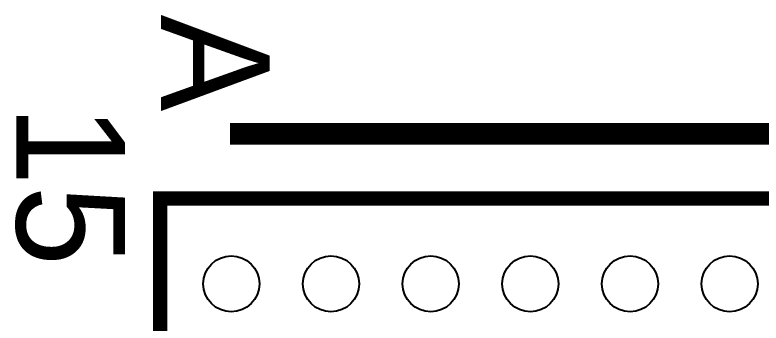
# Model space of a CAD drawing. Extents: x 2 to 176, y -19 to 159.
# Drawn here: x 102.53 to 107.77, y 113.83 to 116 of the extents above; entities that cross this region are included whole.
import ezdxf

# ---------------------------------------------------------------- set-up
doc = ezdxf.new("R2010")
doc.units = 0
for name, color, linetype in [('BG_SILKSCREEN_TOP', 7, 'CONTINUOUS'), ('PG_SILKSCREEN_TOP', 7, 'CONTINUOUS'), ('PIN_TOP', 92, 'CONTINUOUS')]:
    doc.layers.add(name, color=color, linetype=linetype)

msp = doc.modelspace()

# ---------------------------------------------------------------- linework, layer by layer
at = {"layer": 'BG_SILKSCREEN_TOP', "const_width": 0.1524}
msp.add_lwpolyline([(104.0384, 115.1636), (116.84, 115.1636), (116.4336, 115.57)], dxfattribs=at)
at = {"layer": 'PG_SILKSCREEN_TOP', "const_width": 0.100076}
msp.add_lwpolyline([(118.548912, 102.308914), (118.548912, 114.708686), (103.548688, 114.708686), (103.548688, 102.308914), (118.548912, 102.308914)], dxfattribs=at)
at = {"layer": 'PIN_TOP'}
for centre in [(104.048814, 114.108738), (104.748838, 114.108738), (105.448862, 114.108738), (106.148886, 114.108738), (106.84891, 114.108738), (107.54868, 114.108738)]:
    msp.add_circle(centre, 0.19685, dxfattribs=at)

# ---------------------------------------------------------------- texts
at = {"layer": 'BG_SILKSCREEN_TOP', "width": 1.000333}
for s, p in [('A', (103.5558, 116.0018)), ('15', (102.5398, 115.3668))]:
    msp.add_text(s, height=0.762, rotation=270, dxfattribs=at).set_placement(p)

doc.saveas('drawing.dxf')
